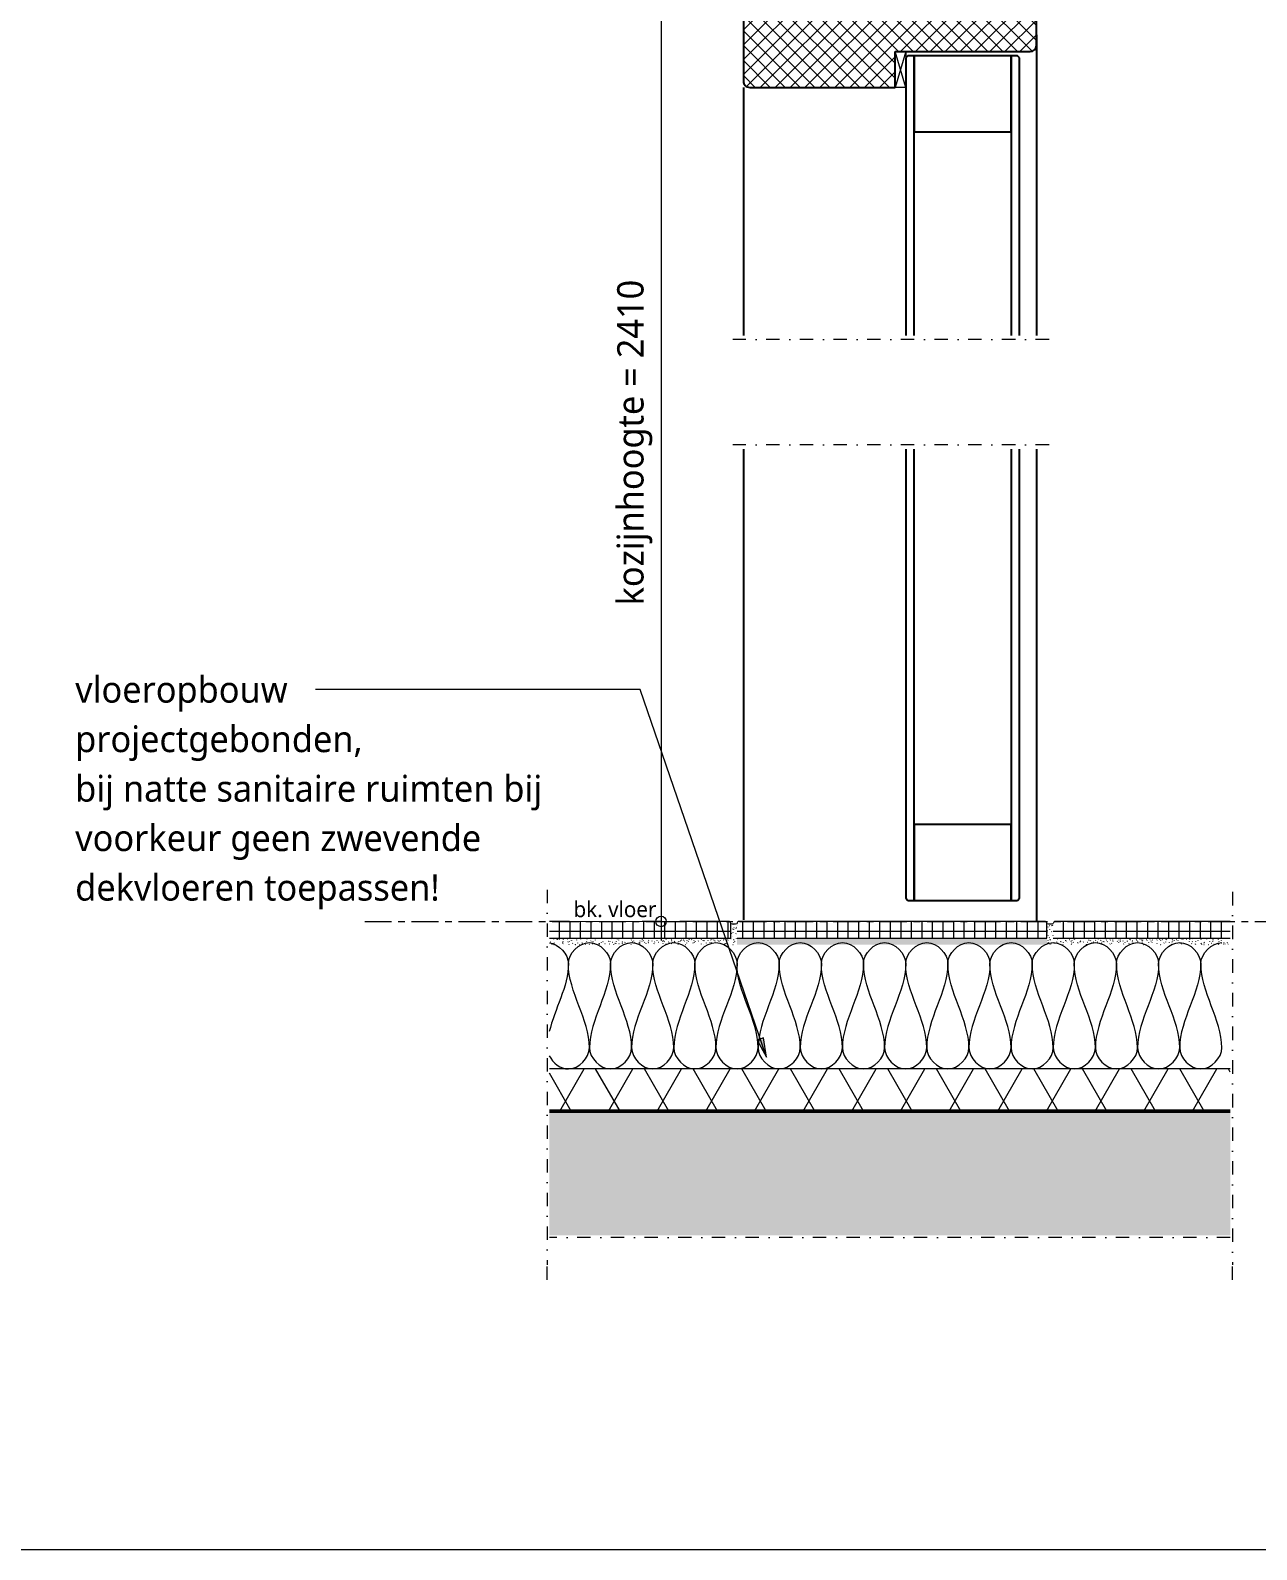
# Model space of a CAD drawing. Header units: millimetres. Extents: x -14863 to -6053, y 1430 to 7872.
# Drawn here: x -11801 to -11219, y 6307 to 7028 of the extents above; entities that cross this region are included whole.
import ezdxf

# ---------------------------------------------------------------- set-up
doc = ezdxf.new("R2010")
doc.units = ezdxf.units.MM
doc.linetypes.add('Dash dot', pattern=[15.875000000000004, 6.350000000000001, -4.762500000000001, 0, -4.762500000000001])
doc.linetypes.add('Grid Line', pattern=[22.225, 12.7, -3.175, 3.175, -3.175])
for name, color, linetype, lineweight in [('A-ANNO-DIMS', 211, 'Continuous', 13), ('A-ANNO-DIMS-5', 211, 'Continuous', 13), ('A-DETL', 90, 'Continuous', 18), ('A-DETL-GENF', 92, 'Continuous', 18), ('A-DETL-MBND', 5, 'Continuous', 25), ('G-ANNO-TEXT', 231, 'Continuous', 13)]:
    doc.layers.add(name, color=color, linetype=linetype, lineweight=lineweight)
doc.styles.add('Segoe UI_2', font='segoeui.ttf', dxfattribs={"height": 12.5})
doc.styles.add('Segoe UI_3', font='segoeui.ttf', dxfattribs={"height": 7.5})
doc.dimstyles.new('2_5_mm', dxfattribs={"dimscale": 304.8, "dimtxt": 13.09204931972789, "dimasz": 0.0164041994750656, "dimexe": 0.0295275590551181, "dimexo": 0.0625, "dimgap": 0.0147637795275591, "dimtad": 1, "dimdec": 0, "dimzin": 0, "dimdsep": 46, "dimtxsty": 'Segoe UI_2', "dimblk1": 'DOTBLANK', "dimblk2": 'DOTBLANK', "dimsah": 1, "dimcen": 0.09, "dimdle": 0.0295275590551181, "dimazin": 0, "dimtfac": 1, "dimtdec": 4, "dimtix": 1, "dimtmove": 0, "dimatfit": 3, "dimfxl": 0.0295275590551181, "dimfxlon": 1, "dimtvp": 1, "dimtfill": 1, "dimtolj": 1, "dimtzin": 0, "dimarcsym": 2})
pattern_1 = [(207, (-11317.148, 6594.271), (-3.7782904901552, -3.047461397951215), [0.16764, -7.982, 0.16764, -4.431999999999999, -1]), (207, (-11317.148, 6594.271), (-3.7782904901552, -3.047461397951215), [-12.75, 0.16764, -0.8323599999999998]), (238, (-11317.148, 6594.271), (-1.669068408951296, -4.558147720976228), [0.16764, -7.932, 0.16764, -8.032, -1]), (238, (-11317.148, 6594.271), (-1.669068408951296, -4.558147720976228), [-16.3, 0.16764, -0.8323599999999998]), (261, (-11317.148, 6594.271), (0.2446246316540414, -4.847954082867135), [0.16764, -7.831999999999999, 0.16764, -4.361999999999999, -0.9999999999999998]), (261, (-11317.148, 6594.271), (0.2446246316540414, -4.847954082867135), [-12.53, 0.16764, -0.8323599999999998])]
pattern_2 = [(27, (11570.148, -6594.271), (3.778290490155201, 3.047461397951214), [0.16764, -7.982, 0.16764, -4.431999999999999, -1]), (27, (11570.148, -6594.271), (3.778290490155201, 3.047461397951214), [-12.75, 0.16764, -0.8323599999999998]), (58, (11570.148, -6594.271), (1.669068408951297, 4.558147720976228), [0.16764, -7.932, 0.16764, -8.032, -1]), (58, (11570.148, -6594.271), (1.669068408951297, 4.558147720976228), [-16.3, 0.16764, -0.8323599999999998]), (81, (11570.148, -6594.271), (-0.2446246316540409, 4.847954082867135), [0.16764, -7.832, 0.16764, -4.362, -1]), (81, (11570.148, -6594.271), (-0.2446246316540409, 4.847954082867135), [-12.53, 0.16764, -0.8323599999999998])]

# ---------------------------------------------------------------- blocks, each defined once
blk = doc.blocks.new('32 binnendeur-vertikaal - D 54 _sp17_-2402377-32_1 Binnenkozijnen - hout')
at = {"layer": 'A-DETL-GENF'}
for p, q in [((-535.50041286733, -996.5081069810233), (-535.50041286733, -991.5081069810254)), ((-518.500412867326, -996.5081069810233), (-535.50041286733, -991.5081069810254)), ((-535.50041286733, -996.5081069810233), (-518.500412867326, -991.5081069810254)), ((-518.500412867326, -996.5081069810233), (-535.50041286733, -996.5081069810233))]:
    blk.add_line(p, q, dxfattribs=at)
at = {"layer": 'A-DETL-GENF', "lineweight": 25}
for p, q in [((-920.2623224319024, -996.5081069810233), (-921.2623224319029, -997.5081069810237)), ((-921.2623224319029, -997.5081069810242), (-921.2623224319029, -1000.508106981023)), ((-885.2623224319046, -1000.508106981023), (-921.2623224319015, -1000.508106981023)), ((-921.2623224319012, -1000.508106981023), (-921.2623224319012, -1046.508106981029)), ((-921.2623224319029, -1000.508106981023), (-707.1465221948176, -1000.508106981023)), ((-707.1465221948176, -996.5081069810233), (-920.2623224319024, -996.5081069810233)), ((-885.2623224319046, -1046.508106981029), (-885.2623224319046, -1000.508106981023)), ((-521.5004128673073, -996.5081069810233), (-653.1465221948185, -996.5081069810233)), ((-653.1465221948185, -1000.508106981023), (-520.5004128673103, -1000.508106981023)), ((-520.5004128673197, -1000.508106981025), (-556.5004128673104, -1000.508106981025)), ((-556.5004128673104, -1000.508106981025), (-556.5004128673104, -1046.508106981028)), ((-520.5004128673103, -997.508106981029), (-521.5004128673073, -996.5081069810233)), ((-520.5004128673103, -1000.508106981024), (-520.5004128673103, -997.508106981029)), ((-520.5004128673197, -1046.508106981028), (-520.5004128673197, -1000.508106981025)), ((-921.2623224319029, -1046.508106981029), (-921.2623224319029, -1049.508106981028)), ((-921.2623224319012, -1046.508106981029), (-885.2623224319046, -1046.508106981029)), ((-707.1465221948179, -1046.508106981026), (-921.2623224319029, -1046.508106981026)), ((-921.2623224319029, -1049.508106981028), (-920.2623224319028, -1050.508106981026)), ((-920.2623224319028, -1050.508106981026), (-707.1465221948177, -1050.508106981026)), ((-520.5004128673103, -1046.508106981026), (-653.1465221948185, -1046.508106981026)), ((-653.1465221948188, -1050.508106981026), (-521.5004128673106, -1050.508106981026)), ((-556.5004128673104, -1046.508106981028), (-520.5004128673197, -1046.508106981028)), ((-521.5004128673106, -1050.508106981026), (-520.5004128673103, -1049.508106981036)), ((-520.5004128673103, -1049.508106981036), (-520.5004128673103, -1046.508106981028))]:
    blk.add_line(p, q, dxfattribs=at)
blk = doc.blocks.new('43 vloertegel - B 100-4991937-32_1 Binnenkozijnen - hout')
at = {"layer": 'A-DETL-GENF', "lineweight": 13}
h = blk.add_hatch(dxfattribs=at)
h.set_pattern_fill('FP_53', color=256, style=0, pattern_type=2)
h.set_pattern_definition([(207, (-11214.148, 6594.271), (-3.7782904901552, -3.047461397951215), [0.16764, -7.982, 0.16764, -4.431999999999999, -1]), (207, (-11214.148, 6594.271), (-3.7782904901552, -3.047461397951215), [-12.75, 0.16764, -0.8323599999999998]), (238, (-11214.148, 6594.271), (-1.669068408951296, -4.558147720976228), [0.16764, -7.932, 0.16764, -8.032, -1]), (238, (-11214.148, 6594.271), (-1.669068408951296, -4.558147720976228), [-16.3, 0.16764, -0.8323599999999998]), (261, (-11214.148, 6594.271), (0.2446246316540414, -4.847954082867135), [0.16764, -7.831999999999999, 0.16764, -4.361999999999999, -0.9999999999999998]), (261, (-11214.148, 6594.271), (0.2446246316540414, -4.847954082867135), [-12.53, 0.16764, -0.8323599999999998])])
h.paths.add_polyline_path([(44.30459220254908, -5.6851e-12), (17.50000000000522, -5.6851e-12), (17.50000000000522, -3.000000000006356), (101.5000000000094, -3.000000000006356), (101.5000000000094, -5.6851e-12), (100.5000000000107, -5.6851e-12)])
h = blk.add_hatch(dxfattribs=at)
h.set_pattern_fill('FP_54', color=256, style=0, pattern_type=2)
h.set_pattern_definition([(180, (-11214.148, 6594.271), (-6e-16, -5), []), (270, (-11214.148, 6594.271), (5, 3e-16), [])])
h.paths.add_polyline_path([(44.30459220254908, -3.000000000006356), (17.50000000000522, -3.000000000006356), (17.50000000000522, -11.00000000000697), (100.7588190451131, -10.96592582629777), (101.0000000000106, -10.8660254037933), (101.2071067811978, -10.70710678119515), (101.3660254037954, -10.50000000000871), (101.4659258263002, -10.25881904511118), (101.5000000000094, -9.885845170339445), (101.5000000000094, -3.000000000006356)])
at = {"layer": 'A-DETL-GENF'}
for p, q in [((101.5000000000002, -3.000000000000587), (17.49999999999629, -3.000000000000587)), ((17.49999999999694, -11.00000000000085), (100.5000000000023, -11.00000000000085))]:
    blk.add_line(p, q, dxfattribs=at)
blk.add_arc((100.5000000000023, -10.00000000000297), 0.9999999999999708, 269.9999999999987, 1.4821e-12, dxfattribs=at)
blk = doc.blocks.new('43 vloertegel - B 150-4991936-32_1 Binnenkozijnen - hout')
at = {"layer": 'A-DETL-GENF', "lineweight": 13}
h = blk.add_hatch(dxfattribs=at)
h.set_pattern_fill('FP_61', color=256, style=0, pattern_type=2)
h.set_pattern_definition(pattern_1)
h.paths.add_polyline_path([(1.500000000008322, -5.6851e-12), (-1.499999999992079, -5.6851e-12), (-1.499999999992079, -10.00000000000612), (7.5801e-12, -9.885845170339445), (1.500000000008322, -10.00000000000612), (1.500000000008322, -3.000000000006356)])
h = blk.add_hatch(dxfattribs=at)
h.set_pattern_fill('FP_61', color=256, style=0, pattern_type=2)
h.set_pattern_definition(pattern_1)
h.paths.add_polyline_path([(1.500000000008322, -5.6851e-12), (1.500000000008322, -3.000000000006356), (148.5000000000084, -3.000000000006356), (148.5000000000084, -5.6851e-12), (2.500000000008094, -5.6851e-12)])
h = blk.add_hatch(dxfattribs=at)
h.set_pattern_fill('FP_62', color=256, style=0, pattern_type=2)
h.set_pattern_definition([(180, (-11317.148, 6594.271), (-6e-16, -5), []), (270, (-11317.148, 6594.271), (5, 3e-16), [])])
h.paths.add_polyline_path([(93.99278504862143, -3.000000000006356), (1.500000000008322, -3.000000000006356), (1.534074173719146, -10.25881904510928), (1.633974596223886, -10.50000000000654), (1.7928932188215, -10.70710678119325), (2.000000000007666, -10.86602540379114), (2.241180954905199, -10.96592582629561), (2.500000000008094, -11.0000000000067), (147.758819045111, -10.96592582629669), (148.0000000000091, -10.86602540379222), (148.2071067811958, -10.70710678119406), (148.366025403794, -10.50000000000763), (148.4659258262982, -10.25881904511009), (148.5000000000084, -9.885845170341883), (148.5000000000084, -3.000000000006356)])
at = {"layer": 'A-DETL-GENF'}
for p, q in [((148.5000000000001, -3.000000000000587), (1.500000000000217, -3.000000000000587)), ((1.500000000000217, -3.000000000000587), (1.500000000000217, -10.00000000000094)), ((2.500000000000108, -11.00000000000085), (147.5000000000012, -11.00000000000085))]:
    blk.add_line(p, q, dxfattribs=at)
for centre, radius, start, end in [((-1.541e-13, -19.79795897113585), 9.912113800802269, 81.29599119414185, 98.70400880585306), ((2.500000000000108, -10.00000000000096), 0.9999999999999829, 179.9999999999991, 270.0000000000007), ((147.5000000000012, -10.00000000000192), 0.9999999999999764, 269.9999999999991, 1.8829e-12)]:
    blk.add_arc(centre, radius, start, end, dxfattribs=at)
blk = doc.blocks.new('43 vloertegel - B 100-1430994-32_1 Binnenkozijnen - hout')
at = {"layer": 'A-DETL-GENF', "lineweight": 13}
h = blk.add_hatch(dxfattribs=at)
h.set_pattern_fill('FP_64', color=256, style=0, pattern_type=2)
h.set_pattern_definition([(0, (11570.148, -6594.271), (0, 5), []), (90, (11570.148, -6594.271), (-5, 3e-16), [])])
h.paths.add_polyline_path([(101.4999999999931, 3.000000000006356), (101.4659258262845, 10.25881904511118), (101.3660254037797, 10.50000000000871), (101.2071067811816, 10.70710678119515), (100.9999999999949, 10.8660254037933), (100.7588190450974, 10.96592582629777), (100.4999999999945, 11.0000000000067), (15.49999999999377, 11.0000000000067), (15.49999999999377, 3.000000000006356)])
h = blk.add_hatch(dxfattribs=at)
h.set_pattern_fill('FP_63', color=256, style=0, pattern_type=2)
h.set_pattern_definition(pattern_2)
h.paths.add_polyline_path([(101.4999999999931, 5.6851e-12), (104.4999999999925, 5.6851e-12), (104.4999999999925, 10.00000000000855), (102.9999999999928, 9.885845170341883), (101.4999999999931, 10.00000000000747), (101.4999999999931, 3.000000000006356)])
h = blk.add_hatch(dxfattribs=at)
h.set_pattern_fill('FP_63', color=256, style=0, pattern_type=2)
h.set_pattern_definition(pattern_2)
h.paths.add_polyline_path([(15.49999999999377, 5.6851e-12), (101.4999999999931, 5.6851e-12), (101.4999999999931, 3.000000000006356), (15.49999999999377, 3.000000000006356)])
at = {"layer": 'A-DETL-GENF'}
for p, q in [((100.5000000000023, 11.00000000000085), (15.50000000000087, 11.00000000000085)), ((101.5000000000002, 3.000000000000587), (101.5000000000002, 10.00000000000296)), ((15.50000000000095, 3.000000000000587), (101.5000000000002, 3.000000000000587))]:
    blk.add_line(p, q, dxfattribs=at)
for centre, radius, start, end in [((100.5000000000023, 10.00000000000298), 0.9999999999999786, 359.999999999998, 90.00000000000087), ((103.0000000000002, 19.79795897113523), 9.91211380079909, 261.2959911941407, 278.7040088058577)]:
    blk.add_arc(centre, radius, start, end, dxfattribs=at)
blk = doc.blocks.new('32 houten stijl var I - 67x139 _17sp_-V30-32_1 Binnenkozijnen - hout')
at = {"layer": 'A-DETL-GENF', "lineweight": 13}
h = blk.add_hatch(dxfattribs=at)
h.set_pattern_fill('FP_83', color=256, style=0, pattern_type=2)
h.set_pattern_definition([(135, (7068.033000000001, 11323.648), (-3.535533905932737, -3.535533905932737), []), (225, (7068.033000000001, 11323.648), (3.535533905932737, -3.535533905932737), [])])
h.paths.add_polyline_path([(66.99999999999397, -67.00000000000914), (49.99999999999459, -67.00000000000914), (49.99999999999473, -3.000000000008522), (49.89777747886185, -2.22354286470092), (49.59807621134816, -1.50000000000778), (49.12132034355438, -0.8786796564487389), (48.49999999999465, -0.4019237886548155), (47.77645713530232, -0.1022225211411367), (46.99999999999472, -8.1215e-12), (2.999999999993768, -8.6629e-12), (2.223542864686301, -0.1022225211416782), (1.499999999993838, -0.4019237886553569), (0.8786796564342555, -0.8786796564492803), (0.4019237886406028, -1.500000000008322), (0.102222521126518, -2.223542864701461), (-6.0911e-12, -3.000000000009063), (-6.0911e-12, -6.000000000009464), (4.999999999994125, -8.000000000009551), (4.99999999999399, -32.00000000000843), (9.999999999994072, -32.00000000000843), (9.9999999999938, -107.0000000000092), (4.99999999999399, -107.0000000000092), (4.999999999993854, -131.0000000000092), (-6.2265e-12, -133.0000000000082), (-6.2265e-12, -136.0000000000091), (0.1022225211267887, -136.7764571353162), (0.4019237886404675, -137.5000000000088), (0.8786796564341202, -138.1213203435689), (1.499999999993838, -138.5980762113628), (2.223542864686301, -138.8977774788765), (2.999999999993903, -139.000000000009), (64.00000000000196, -139.0000000000166), (64.77645713530957, -138.8977774788835), (65.50000000000189, -138.5980762113699), (66.12132034356148, -138.121320343577), (66.59807621135514, -137.5000000000169), (66.89777747886934, -136.7764571353243), (66.99999999999424, -136.0000000000173), (66.99999999999397, -87.49278504862941)])
at = {"layer": 'A-DETL-GENF', "lineweight": 25}
for p, q in [((47.00000000000083, 0), (3.000000000000274, 0)), ((0, -2.999999999999994), (0, -6.000000000000327)), ((0, -6.000000000000327), (5.000000000000047, -8.000000000000245)), ((50.0000000000005, -66.99999999999984), (50.0000000000005, -2.999999999999673)), ((5.000000000000047, -8.000000000000313), (5.000000000000047, -32)), ((5.000000000000047, -32), (10.00000000000006, -32)), ((10.00000000000006, -32), (10.00000000000006, -107)), ((67.00000000000014, -66.99999999999984), (50.0000000000005, -66.99999999999984)), ((67.00000000000014, -136.000000000008), (67.00000000000014, -66.99999999999984)), ((10.00000000000006, -107), (5.000000000000047, -107)), ((5.000000000000047, -107), (5.000000000000047, -130.9999999999998)), ((5.000000000000047, -130.9999999999998), (0, -132.9999999999997)), ((0, -132.9999999999997), (0, -136.0000000000003)), ((3.000000000000003, -139.0000000000003), (64.00000000000789, -139.0000000000003))]:
    blk.add_line(p, q, dxfattribs=at)
for centre, radius, start, end in [((3.000000000000003, -2.999999999999994), 2.999999999999997, 90.00000000000044, 180.0000000000004), ((47.00000000000081, -2.99999999999969), 3.000000000000012, 5.343e-13, 90.00000000000038), ((2.999999999999994, -136.0000000000003), 2.999999999999971, 180.0000000000006, 270.0000000000001), ((64.00000000000789, -136.000000000008), 3.000000000000001, 270.0000000000001, 4.135e-13)]:
    blk.add_arc(centre, radius, start, end, dxfattribs=at)
blk = doc.blocks.new('20 isolatie p - isolatie D 020 mm-2958708-32_1 Binnenkozijnen - hout')
at = {"layer": 'A-DETL-GENF', "lineweight": 13}
h = blk.add_hatch(dxfattribs=at)
h.set_pattern_fill('FP_86', color=256, style=0, pattern_type=2)
h.set_pattern_definition([(300, (0, 0), (-17.32050807568877, -10), []), (240, (0, 0), (-17.32050807568877, 9.999999999999996), [])])
h.paths.add_polyline_path([(323.9999999999967, -2.707e-13), (323.9999999999967, 19.99999999999978), (0.9999999999927339, 19.99999999999978), (0.9999999999927339, 3.5193e-12), (297.1954077974512, 2.707e-13)])
at = {"layer": 'A-DETL-GENF'}
for p, q in [((324.0000000000031, 19.99999999999454), (1.000000000000111, 19.99999999999454)), ((324.0000000000025, 19.9999999999984), (1.000000000000381, 19.9999999999984))]:
    blk.add_line(p, q, dxfattribs=at)
blk = doc.blocks.new('23 vloerweergave - 23 DI vloerweergave s e-4415483-32_1 Binnenkozijnen - hout')
at = {"layer": 'A-DETL-GENF', "linetype": 'Dash dot'}
blk.add_hatch(color=256, dxfattribs=at).paths.add_polyline_path([(161.4999999999947, -58.99999999999606), (161.4999999999947, 5.4143e-12), (-161.5000000000093, 5.4143e-12), (-161.5000000000093, -58.99999999999606), (134.6954077974492, -58.99999999999606)])
at = {"layer": 'A-DETL-GENF', "lineweight": 50}
blk.add_line((161.5, 3.553e-13), (-161.5000000000016, 3.553e-13), dxfattribs=at)
at = {"layer": 'A-DETL-GENF', "linetype": 'Dash dot'}
for p, q in [((161.5000000000003, -60.00000000000112), (-161.500000000002, -60.00000000000218)), ((-162.5000000000018, -80.00000000000271), (-162.5000000000018, -72.99999999999828)), ((162.5000000000022, -80.00000000000063), (162.5000000000022, -72.99999999999831))]:
    blk.add_line(p, q, dxfattribs=at)
blk = doc.blocks.new('00 afbreeklijn 2 s l - breed 50-2324902-32_1 Binnenkozijnen - hout')
at = {"layer": 'A-DETL-GENF', "linetype": 'Dash dot'}
for p, q in [((134.9999999999953, 49.99999999999851), (-14.99999999999957, 49.99999999999851)), ((134.9999999999948, 0), (-15.00000000000014, 0))]:
    blk.add_line(p, q, dxfattribs=at)
blk = doc.blocks.new('00 afbreeklijn 1 s l - Type 1-2324780-32_1 Binnenkozijnen - hout')
at = {"layer": 'A-DETL-GENF', "linetype": 'Dash dot'}
blk.add_line((162.0000000000012, 0), (-14.99999999999946, 0), dxfattribs=at)
blk = doc.blocks.new('00 afbreeklijn 1 s l - Type 1-2324886-32_1 Binnenkozijnen - hout')
at = {"layer": 'A-DETL-GENF', "linetype": 'Dash dot'}
blk.add_line((163.0000000000009, 0), (-14.99999999999946, 0), dxfattribs=at)
blk = doc.blocks.new('DIMBLOCK28-32_1 Binnenkozijnen - hout')
at = {"layer": 'A-ANNO-DIMS-5'}
for p, q in [((-11501.68745278865, 7077.032727606187), (-11501.68745278865, 6596.270818041604)), ((-11501.68745278865, 7068.032727606186), (-11510.68745278865, 7068.032727606186)), ((-11501.68745278865, 7068.032727606186), (-11492.68745278865, 7068.032727606186)), ((-11501.68745278865, 6605.270818041605), (-11510.68745278865, 6605.270818041605)), ((-11501.68745278865, 6605.270818041605), (-11492.68745278865, 6605.270818041605))]:
    blk.add_line(p, q, dxfattribs=at)
for centre, radius in [((-11501.68745278865, 7068.032727606186), 2.5), ((-11501.68745278865, 6605.270818041606), 2.499999999998181)]:
    blk.add_circle(centre, radius, dxfattribs=at)
at = {"layer": 'A-ANNO-DIMS-5', "color": 0, "insert": (-11522.49604895439, 6755.243029781225), "char_height": 12.5, "width": 195.3809833024118, "attachment_point": 1, "rotation": 90, "line_spacing_factor": 1.142578849721707, "style": 'Segoe UI_2', "bg_fill": 3, "box_fill_scale": 1.25, "bg_fill_color": 9, "bg_fill_true_color": 13158600, "bg_fill_transparency": 0}
blk.add_mtext('kozijnhoogte = 2410', dxfattribs=at)
blk = doc.blocks.new('_DotBlank')
at = {"color": 0, "linetype": 'ByBlock', "lineweight": -2}
blk.add_line((-0.5, 0), (-1, 0), dxfattribs=at)
blk.add_circle((0, 0), 0.5, dxfattribs=at)

msp = doc.modelspace()

# ---------------------------------------------------------------- hatches: boundary and pattern name
at = {"layer": 'G-ANNO-TEXT'}
msp.add_hatch(color=7, dxfattribs=at).paths.add_polyline_path([(-11451.64942759503, 6540.950766797458), (-11453.07708815285, 6549.977403649896), (-11456.07828131623, 6548.9447421696)])

# ---------------------------------------------------------------- linework, layer by layer
at = {"layer": 'A-DETL', "linetype": 'Grid Line', "lineweight": 13}
msp.add_line((-11642.21616787236, 6605.270818041606), (-11025.64814722804, 6605.270818041603), dxfattribs=at)
at = {"layer": 'A-DETL'}
msp.add_line((-12703.17343785992, 6307.201975787321), (-10703.17343785992, 6307.201975787315), dxfattribs=at)
for points in [[(-11554.64935984788, 6595.194759102705), (-11550.21829159848, 6594.53179601949), (-11545.64814722805, 6589.654075501963), (-11545.64814722804, 6585.270818041603)], [(-11545.64814722804, 6585.270818041604), (-11545.64814722804, 6589.984863249513), (-11535.64814722805, 6600.556772833694), (-11525.64814722804, 6589.984863249515), (-11525.64814722804, 6585.270818041604)], [(-11525.64814722804, 6585.270818041604), (-11525.64814722804, 6589.984863249513), (-11515.64814722804, 6600.556772833694), (-11505.64814722804, 6589.984863249515), (-11505.64814722804, 6585.270818041604)], [(-11505.64814722804, 6585.270818041604), (-11505.64814722804, 6589.984863249513), (-11495.64814722805, 6600.556772833694), (-11485.64814722804, 6589.984863249515), (-11485.64814722804, 6585.270818041604)], [(-11485.64814722804, 6585.270818041604), (-11485.64814722804, 6589.984863249513), (-11475.64814722804, 6600.556772833694), (-11465.64814722804, 6589.984863249515), (-11465.64814722805, 6585.270818041604)], [(-11465.64814722805, 6585.270818041604), (-11465.64814722805, 6589.984863249513), (-11455.64814722804, 6600.556772833694), (-11445.64814722805, 6589.984863249515), (-11445.64814722804, 6585.270818041604)], [(-11445.64814722804, 6585.270818041604), (-11445.64814722804, 6589.984863249513), (-11435.64814722805, 6600.556772833694), (-11425.64814722804, 6589.984863249515), (-11425.64814722805, 6585.270818041604)], [(-11425.64814722804, 6585.270818041604), (-11425.64814722804, 6589.984863249513), (-11415.64814722804, 6600.556772833694), (-11405.64814722804, 6589.984863249515), (-11405.64814722804, 6585.270818041604)], [(-11405.64814722804, 6585.270818041604), (-11405.64814722804, 6589.984863249513), (-11395.64814722805, 6600.556772833694), (-11385.64814722804, 6589.984863249515), (-11385.64814722805, 6585.270818041603)], [(-11385.64814722804, 6585.270818041603), (-11385.64814722804, 6589.984863249513), (-11375.64814722804, 6600.556772833694), (-11365.64814722804, 6589.984863249513), (-11365.64814722804, 6585.270818041601)], [(-11365.64814722804, 6585.270818041603), (-11365.64814722804, 6589.984863249513), (-11355.64814722805, 6600.556772833694), (-11345.64814722804, 6589.984863249513), (-11345.64814722805, 6585.270818041601)], [(-11345.64814722804, 6585.270818041603), (-11345.64814722804, 6589.984863249513), (-11335.64814722804, 6600.556772833694), (-11325.64814722804, 6589.984863249513), (-11325.64814722804, 6585.270818041601)], [(-11325.64814722804, 6585.270818041603), (-11325.64814722804, 6589.984863249513), (-11315.64814722805, 6600.556772833694), (-11305.64814722804, 6589.984863249513), (-11305.64814722805, 6585.270818041601)], [(-11305.64814722804, 6585.270818041603), (-11305.64814722804, 6589.984863249513), (-11295.64814722804, 6600.556772833694), (-11285.64814722804, 6589.984863249513), (-11285.64814722804, 6585.270818041601)], [(-11285.64814722804, 6585.270818041603), (-11285.64814722804, 6589.984863249513), (-11275.64814722805, 6600.556772833694), (-11265.64814722804, 6589.984863249513), (-11265.64814722805, 6585.270818041601)], [(-11265.64814722805, 6585.270818041603), (-11265.64814722805, 6589.984863249513), (-11255.64814722804, 6600.556772833694), (-11245.64814722804, 6589.984863249513), (-11245.64814722804, 6585.270818041601)], [(-11245.64814722804, 6585.270818041603), (-11245.64814722804, 6589.984863249513), (-11240.36219243595, 6595.270818041604), (-11235.64814722805, 6595.270818041604)], [(-11545.64814722804, 6585.270818041604), (-11545.64814722804, 6574.13843285244), (-11552.20914722804, 6563.813743672951), (-11554.70232722804, 6552.988282967465)], [(-11535.64814722805, 6545.270818041605), (-11535.64814722805, 6559.014503460329), (-11545.64814722804, 6571.527132622879), (-11545.64814722805, 6585.270818041604)], [(-11525.64814722804, 6585.270818041604), (-11525.64814722804, 6571.527132622879), (-11535.64814722805, 6559.014503460329), (-11535.64814722805, 6545.270818041605)], [(-11515.64814722805, 6545.270818041605), (-11515.64814722805, 6559.014503460329), (-11525.64814722804, 6571.527132622879), (-11525.64814722805, 6585.270818041604)], [(-11505.64814722804, 6585.270818041604), (-11505.64814722804, 6571.527132622879), (-11515.64814722805, 6559.014503460329), (-11515.64814722804, 6545.270818041605)], [(-11495.64814722805, 6545.270818041605), (-11495.64814722805, 6559.014503460329), (-11505.64814722804, 6571.527132622879), (-11505.64814722805, 6585.270818041604)], [(-11485.64814722804, 6585.270818041604), (-11485.64814722804, 6571.527132622879), (-11495.64814722805, 6559.014503460329), (-11495.64814722805, 6545.270818041605)], [(-11475.64814722805, 6545.270818041605), (-11475.64814722805, 6559.014503460329), (-11485.64814722804, 6571.527132622879), (-11485.64814722805, 6585.270818041604)], [(-11465.64814722805, 6585.270818041604), (-11465.64814722805, 6571.527132622879), (-11475.64814722805, 6559.014503460329), (-11475.64814722804, 6545.270818041605)], [(-11455.64814722804, 6545.270818041605), (-11455.64814722804, 6559.014503460329), (-11465.64814722805, 6571.527132622879), (-11465.64814722805, 6585.270818041604)], [(-11445.64814722804, 6585.270818041604), (-11445.64814722804, 6571.527132622879), (-11455.64814722804, 6559.014503460329), (-11455.64814722805, 6545.270818041605)], [(-11435.64814722805, 6545.270818041605), (-11435.64814722805, 6559.014503460329), (-11445.64814722804, 6571.527132622879), (-11445.64814722804, 6585.270818041604)], [(-11425.64814722804, 6585.270818041604), (-11425.64814722804, 6571.527132622879), (-11435.64814722805, 6559.014503460329), (-11435.64814722805, 6545.270818041605)], [(-11415.64814722805, 6545.270818041605), (-11415.64814722805, 6559.014503460329), (-11425.64814722804, 6571.527132622879), (-11425.64814722804, 6585.270818041604)], [(-11405.64814722804, 6585.270818041604), (-11405.64814722804, 6571.527132622879), (-11415.64814722805, 6559.014503460329), (-11415.64814722805, 6545.270818041605)], [(-11395.64814722805, 6545.270818041605), (-11395.64814722805, 6559.014503460329), (-11405.64814722804, 6571.527132622879), (-11405.64814722804, 6585.270818041604)], [(-11385.64814722804, 6585.270818041603), (-11385.64814722804, 6571.527132622877), (-11395.64814722805, 6559.014503460329), (-11395.64814722805, 6545.270818041605)], [(-11375.64814722805, 6545.270818041602), (-11375.64814722805, 6559.014503460329), (-11385.64814722804, 6571.527132622877), (-11385.64814722804, 6585.270818041603)], [(-11365.64814722804, 6585.270818041603), (-11365.64814722804, 6571.527132622877), (-11375.64814722805, 6559.014503460329), (-11375.64814722805, 6545.270818041602)], [(-11355.64814722805, 6545.270818041602), (-11355.64814722805, 6559.014503460329), (-11365.64814722804, 6571.527132622877), (-11365.64814722804, 6585.270818041603)], [(-11345.64814722804, 6585.270818041603), (-11345.64814722804, 6571.527132622877), (-11355.64814722805, 6559.014503460329), (-11355.64814722805, 6545.270818041602)], [(-11335.64814722805, 6545.270818041602), (-11335.64814722805, 6559.014503460329), (-11345.64814722804, 6571.527132622877), (-11345.64814722804, 6585.270818041603)], [(-11325.64814722804, 6585.270818041603), (-11325.64814722804, 6571.527132622877), (-11335.64814722805, 6559.014503460329), (-11335.64814722805, 6545.270818041602)], [(-11315.64814722805, 6545.270818041602), (-11315.64814722805, 6559.014503460329), (-11325.64814722804, 6571.527132622877), (-11325.64814722804, 6585.270818041603)], [(-11305.64814722804, 6585.270818041603), (-11305.64814722804, 6571.527132622877), (-11315.64814722805, 6559.014503460329), (-11315.64814722805, 6545.270818041602)], [(-11295.64814722805, 6545.270818041602), (-11295.64814722805, 6559.014503460329), (-11305.64814722804, 6571.527132622877), (-11305.64814722804, 6585.270818041603)], [(-11285.64814722804, 6585.270818041603), (-11285.64814722804, 6571.527132622877), (-11295.64814722805, 6559.014503460329), (-11295.64814722805, 6545.270818041602)], [(-11275.64814722805, 6545.270818041602), (-11275.64814722805, 6559.014503460329), (-11285.64814722804, 6571.527132622877), (-11285.64814722804, 6585.270818041603)], [(-11265.64814722805, 6585.270818041603), (-11265.64814722805, 6571.527132622877), (-11275.64814722805, 6559.014503460329), (-11275.64814722805, 6545.270818041602)], [(-11255.64814722805, 6545.270818041602), (-11255.64814722805, 6559.014503460329), (-11265.64814722805, 6571.527132622877), (-11265.64814722805, 6585.270818041603)], [(-11245.64814722804, 6585.270818041603), (-11245.64814722804, 6571.527132622877), (-11255.64814722805, 6559.014503460329), (-11255.64814722805, 6545.270818041602)], [(-11235.64814722804, 6545.270818041602), (-11235.64814722804, 6559.014503460329), (-11245.64814722804, 6571.527132622877), (-11245.64814722805, 6585.270818041603)], [(-11535.64814722805, 6545.270818041605), (-11535.64814722805, 6540.556772833695), (-11525.64814722804, 6529.984863249513), (-11515.64814722804, 6540.556772833693), (-11515.64814722805, 6545.270818041607)], [(-11515.64814722805, 6545.270818041605), (-11515.64814722805, 6540.556772833695), (-11505.64814722805, 6529.984863249513), (-11495.64814722805, 6540.556772833693), (-11495.64814722805, 6545.270818041607)], [(-11495.64814722805, 6545.270818041605), (-11495.64814722805, 6540.556772833695), (-11485.64814722804, 6529.984863249513), (-11475.64814722804, 6540.556772833693), (-11475.64814722805, 6545.270818041607)], [(-11475.64814722805, 6545.270818041605), (-11475.64814722805, 6540.556772833695), (-11465.64814722805, 6529.984863249513), (-11455.64814722805, 6540.556772833693), (-11455.64814722804, 6545.270818041607)], [(-11455.64814722804, 6545.270818041605), (-11455.64814722804, 6540.556772833695), (-11445.64814722804, 6529.984863249513), (-11435.64814722805, 6540.556772833693), (-11435.64814722805, 6545.270818041607)], [(-11435.64814722805, 6545.270818041605), (-11435.64814722805, 6540.556772833695), (-11425.64814722805, 6529.984863249513), (-11415.64814722805, 6540.556772833693), (-11415.64814722804, 6545.270818041607)], [(-11415.64814722805, 6545.270818041605), (-11415.64814722805, 6540.556772833695), (-11405.64814722804, 6529.984863249513), (-11395.64814722805, 6540.556772833693), (-11395.64814722805, 6545.270818041607)], [(-11395.64814722805, 6545.270818041605), (-11395.64814722805, 6540.556772833695), (-11385.64814722805, 6529.984863249513), (-11375.64814722805, 6540.556772833695), (-11375.64814722804, 6545.270818041602)], [(-11375.64814722805, 6545.270818041602), (-11375.64814722805, 6540.556772833693), (-11365.64814722804, 6529.984863249516), (-11355.64814722805, 6540.556772833695), (-11355.64814722805, 6545.270818041602)], [(-11355.64814722805, 6545.270818041602), (-11355.64814722805, 6540.556772833693), (-11345.64814722805, 6529.984863249516), (-11335.64814722805, 6540.556772833695), (-11335.64814722804, 6545.270818041602)], [(-11335.64814722805, 6545.270818041602), (-11335.64814722805, 6540.556772833693), (-11325.64814722804, 6529.984863249516), (-11315.64814722805, 6540.556772833695), (-11315.64814722805, 6545.270818041602)], [(-11315.64814722805, 6545.270818041602), (-11315.64814722805, 6540.556772833693), (-11305.64814722805, 6529.984863249516), (-11295.64814722805, 6540.556772833695), (-11295.64814722804, 6545.270818041602)], [(-11295.64814722805, 6545.270818041602), (-11295.64814722805, 6540.556772833693), (-11285.64814722804, 6529.984863249516), (-11275.64814722805, 6540.556772833695), (-11275.64814722805, 6545.270818041602)], [(-11275.64814722805, 6545.270818041602), (-11275.64814722805, 6540.556772833693), (-11265.64814722805, 6529.984863249516), (-11255.64814722805, 6540.556772833695), (-11255.64814722804, 6545.270818041602)], [(-11255.64814722805, 6545.270818041602), (-11255.64814722805, 6540.556772833693), (-11245.64814722804, 6529.984863249516), (-11235.64814722805, 6540.556772833695), (-11235.64814722805, 6545.270818041602)]]:
    msp.add_open_spline(points, degree=3, dxfattribs=at)
msp.add_open_spline([(-11554.72067634073, 6541.578081962602), (-11553.04615717829, 6538.163850236763), (-11544.34715220317, 6531.360263426761), (-11535.64814722805, 6540.556772833693), (-11535.64814722805, 6545.270818041607)], degree=3, knots=[0.3679769617522349, 0.3679769617522349, 0.3679769617522349, 0.3679769617522349, 1.414213562373095, 2.82842712474619, 2.82842712474619, 2.82842712474619, 2.82842712474619], dxfattribs=at)
at = {"layer": 'A-DETL-MBND'}
for p, q in [((-11323.64814722804, 7026.032727606185), (-11323.64814722804, 6883.386618278689)), ((-11462.64814722804, 7001.032727606188), (-11462.64814722804, 6883.386618278691)), ((-11462.64814722804, 6829.386618278693), (-11462.64814722804, 6606.032727606187)), ((-11323.64814722804, 6829.386618278691), (-11323.64814722804, 6605.270818041605))]:
    msp.add_line(p, q, dxfattribs=at)
at = {"layer": 'G-ANNO-TEXT', "color": 7}
for p, q in [((-11546.35946459913, 6715.34151372635), (-11665.6118056922, 6715.34151372635)), ((-11453.07708815285, 6549.977403649896), (-11456.07828131623, 6548.9447421696)), ((-11456.07828131623, 6548.9447421696), (-11451.64942759503, 6540.950766797458)), ((-11451.64942759503, 6540.950766797458), (-11453.07708815285, 6549.977403649896))]:
    msp.add_line(p, q, dxfattribs=at)

# ---------------------------------------------------------------- block references
at = {"layer": 'A-DETL-GENF', "lineweight": 25}
for name, p, rotation in [('32 houten stijl var I - 67x139 _17sp_-V30-32_1 Binnenkozijnen - hout', (-11323.64814722803, 7068.032727606186), 269.9999999999995), ('32 binnendeur-vertikaal - D 54 _sp17_-2402377-32_1 Binnenkozijnen - hout', (-12382.15625420906, 7536.53314047351), 90)]:
    msp.add_blockref(name, p, dxfattribs=dict(at, rotation=rotation))
at = {"layer": 'A-DETL-GENF', "linetype": 'Dash dot'}
for name, p in [('00 afbreeklijn 2 s l - breed 50-2324902-32_1 Binnenkozijnen - hout', (-11452.64814722803, 6831.386618278691)), ('23 vloerweergave - 23 DI vloerweergave s e-4415483-32_1 Binnenkozijnen - hout', (-11393.14814722804, 6515.270818041606))]:
    msp.add_blockref(name, p, dxfattribs=at)
at = {"layer": 'A-DETL-GENF', "linetype": 'Dash dot', "rotation": 90}
for name, p in [('00 afbreeklijn 1 s l - Type 1-2324886-32_1 Binnenkozijnen - hout', (-11555.64814722804, 6457.270818041604)), ('00 afbreeklijn 1 s l - Type 1-2324780-32_1 Binnenkozijnen - hout', (-11230.64814722804, 6457.270818041604))]:
    msp.add_blockref(name, p, dxfattribs=at)
at = {"layer": 'A-DETL-GENF'}
for name, p in [('43 vloertegel - B 100-1430994-32_1 Binnenkozijnen - hout', (-11570.14814722804, 6594.270818041604)), ('20 isolatie p - isolatie D 020 mm-2958708-32_1 Binnenkozijnen - hout', (-11555.64814722804, 6515.270818041606))]:
    msp.add_blockref(name, p, dxfattribs=at)
at = {"layer": 'A-DETL-GENF', "rotation": 180}
for name, p in [('43 vloertegel - B 150-4991936-32_1 Binnenkozijnen - hout', (-11317.14814722804, 6594.270818041604)), ('43 vloertegel - B 100-4991937-32_1 Binnenkozijnen - hout', (-11214.14814722804, 6594.270818041604))]:
    msp.add_blockref(name, p, dxfattribs=at)

# ---------------------------------------------------------------- texts
at = {"layer": 'G-ANNO-TEXT', "color": 7, "char_height": 12.5, "attachment_point": 1, "style": 'Segoe UI_2'}
for s, insert, width in [('vloeropbouw ', (-11779.60659735887, 6721.591513726349), 129.0716875), ('projectgebonden,', (-11779.60659735887, 6698.109742893016), 165.9493125), ('bij natte sanitaire ruimten bij ', (-11779.60659735887, 6674.627972059681), 273.77628125), ('voorkeur geen zwevende ', (-11779.60659735887, 6651.146201226348), 240.9070937500001), ('dekvloeren toepassen!', (-11779.60659735887, 6627.664430393015), 210.44296875)]:
    msp.add_mtext(s, dxfattribs=dict(at, insert=insert, width=width))

# ---------------------------------------------------------------- next in the draw order: texts
at = {"layer": 'G-ANNO-TEXT', "color": 7, "insert": (-11543.1995230112, 6614.81051568888), "char_height": 7.5, "width": 48.50209375, "attachment_point": 1, "style": 'Segoe UI_3', "bg_fill": 3, "box_fill_scale": 1.25, "bg_fill_color": 9, "bg_fill_true_color": 13158600, "bg_fill_transparency": 0}
msp.add_mtext('bk. vloer', dxfattribs=at)

# ---------------------------------------------------------------- next in the draw order: dimensions: what is measured, and where the dimension line sits
at = {"layer": 'A-ANNO-DIMS'}
dim = msp.add_linear_dim(base=(-11501.68745278865, 6605.270818041609), p1=(-11492.68745278865, 7068.032727606186), p2=(-11492.68745278865, 6605.270818041605), angle=89.99999999999991, text='kozijnhoogte = 2410', dimstyle='2_5_mm', override={"dimpost": '<>', "dimfxl": 462.7619095645814}, dxfattribs=at)
dim.commit()
dim.dimension.update_dxf_attribs({"geometry": 'DIMBLOCK28-32_1 Binnenkozijnen - hout', "text_midpoint": (-11514.89561180373, 6836.6517728239)})

# ---------------------------------------------------------------- next in the draw order: linework, layer by layer
at = {"layer": 'G-ANNO-TEXT', "color": 7}
for p, q in [((-11511.65443129545, 6715.341513726349), (-11546.35946459913, 6715.34151372635)), ((-11451.64942759503, 6540.950766797458), (-11511.65443129545, 6715.341513726349))]:
    msp.add_line(p, q, dxfattribs=at)

doc.saveas('drawing.dxf')
